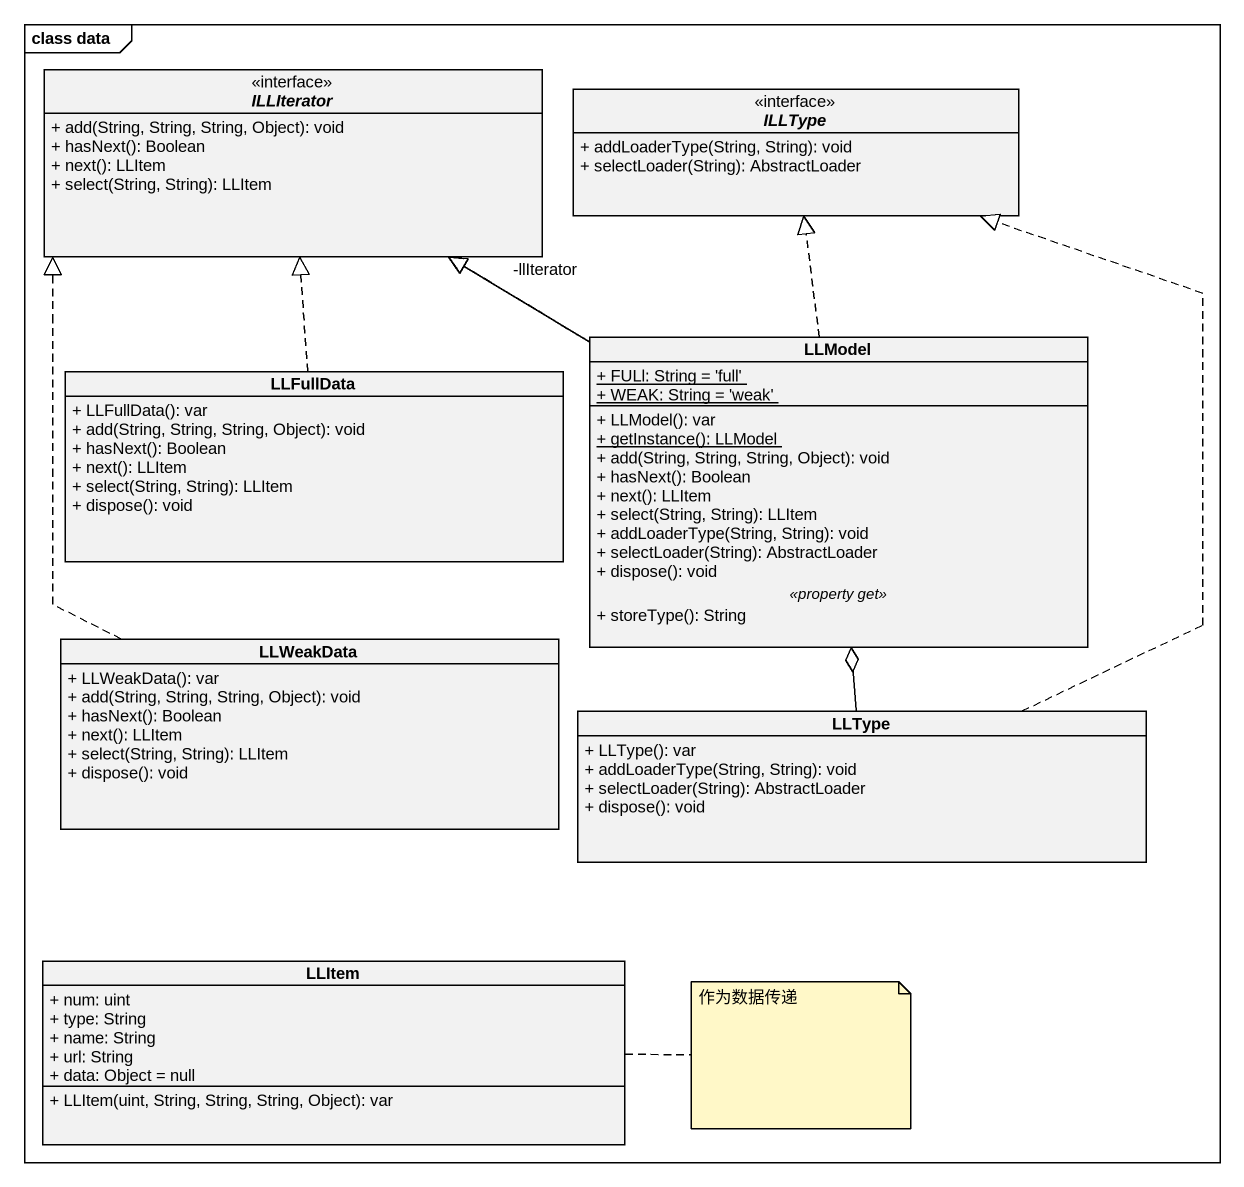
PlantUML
@startuml
mainframe class data
hide circle
hide empty members
skinparam classAttributeIconSize 0
interface ILLIterator <<interface>> {
  + add(String, String, String, Object): void
  + hasNext(): Boolean
  + next(): LLItem
  + select(String, String): LLItem
}
interface ILLType <<interface>> {
  + addLoaderType(String, String): void
  + selectLoader(String): AbstractLoader
}
class LLFullData {
  + LLFullData(): var
  + add(String, String, String, Object): void
  + hasNext(): Boolean
  + next(): LLItem
  + select(String, String): LLItem
  + dispose(): void
}
class LLModel {
  {static} + FULl: String = 'full'
  {static} + WEAK: String = 'weak'
  --
  + LLModel(): var
  {static} + getInstance(): LLModel
  + add(String, String, String, Object): void
  + hasNext(): Boolean
  + next(): LLItem
  + select(String, String): LLItem
  + addLoaderType(String, String): void
  + selectLoader(String): AbstractLoader
  + dispose(): void
  .. <<property get>> ..
  + storeType(): String
}
class LLWeakData {
  + LLWeakData(): var
  + add(String, String, String, Object): void
  + hasNext(): Boolean
  + next(): LLItem
  + select(String, String): LLItem
  + dispose(): void
}
class LLType {
  + LLType(): var
  + addLoaderType(String, String): void
  + selectLoader(String): AbstractLoader
  + dispose(): void
}
class LLItem {
  + num: uint
  + type: String
  + name: String
  + url: String
  + data: Object = null
  + LLItem(uint, String, String, String, Object): var
}
LLFullData .up.|> ILLIterator
LLModel .up.|> ILLIterator
LLModel -up-> "-llIterator" ILLIterator
LLModel .up.|> ILLType
LLWeakData .up.|> ILLIterator
LLType .up.|> ILLType
LLType -up-o LLModel
note right of LLItem : 作为数据传递
@enduml
